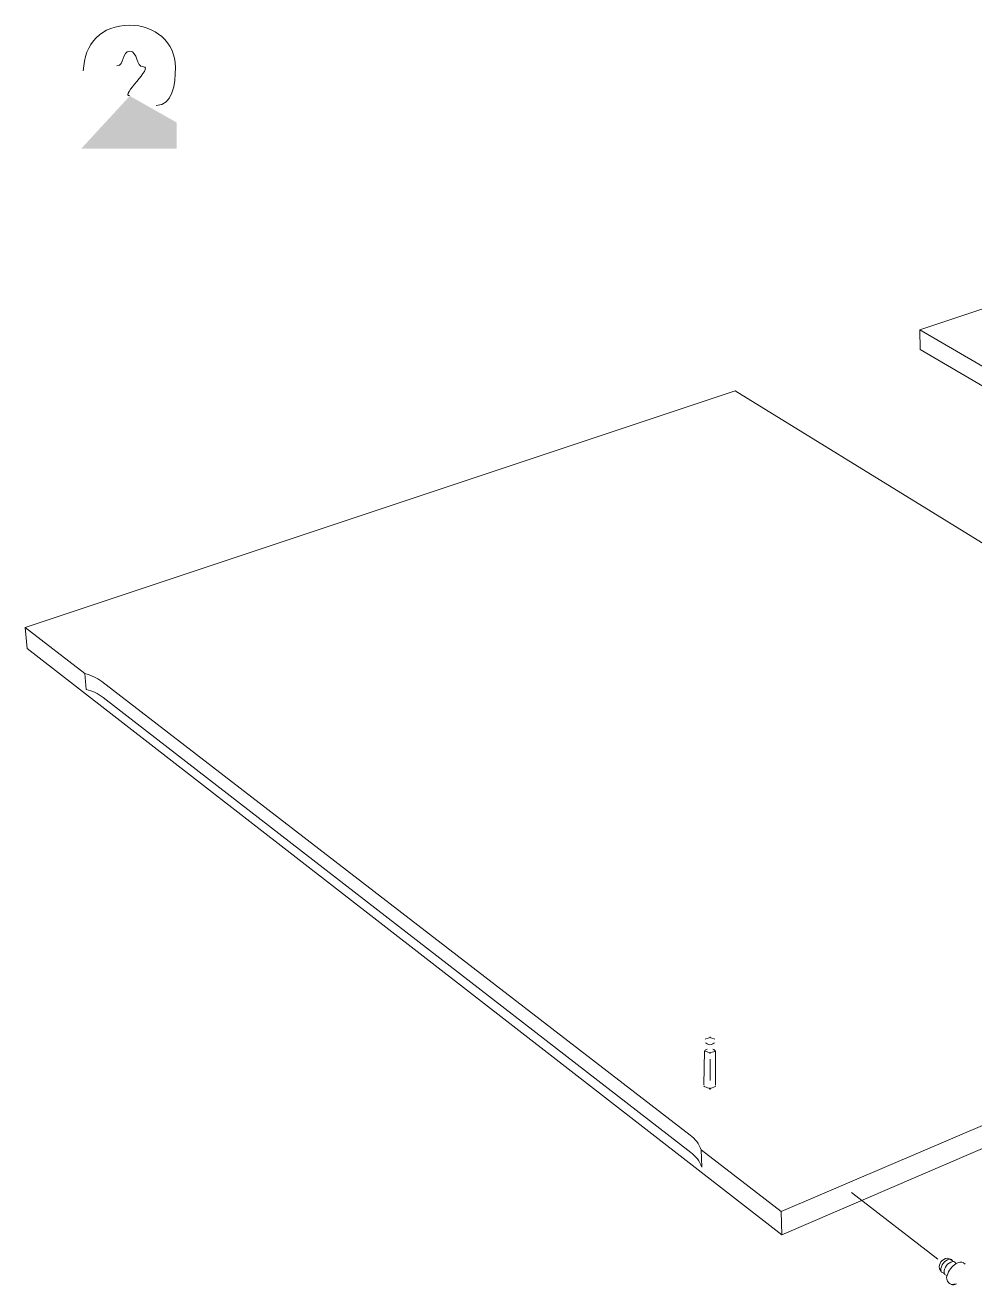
# Model space of a CAD drawing. Header units: metres. Extents: x -30.9 to 24.7, y -10.3 to 6.8.
# Drawn here: x -2.779 to -1.699, y 2.71 to 4.144 of the extents above; entities that cross this region are included whole.
import ezdxf

# ---------------------------------------------------------------- set-up
doc = ezdxf.new("R2010")
doc.units = ezdxf.units.M
doc.header["$MEASUREMENT"] = 0
doc.layers.add('PDF_Working_Num_Penna__255_Num_Penna__255', color=255, linetype='Continuous', lineweight=18)
doc.layers.add('PDF_Working_Num_Penna__7_Num_Penna__7', color=7, linetype='Continuous', lineweight=18)

msp = doc.modelspace()

# ---------------------------------------------------------------- hatches: boundary and pattern name
at = {"layer": 'PDF_Working_Num_Penna__7_Num_Penna__7', "linetype": 'Continuous', "lineweight": 18}
msp.add_hatch(color=7, dxfattribs=at).paths.add_polyline_path([(-2.6602, 4.0637), (-2.7155, 4.0037), (-2.6068, 4.0037), (-2.6068, 4.0334)])

# ---------------------------------------------------------------- linework, layer by layer
at = {"layer": 'PDF_Working_Num_Penna__255_Num_Penna__255', "color": 255, "linetype": 'Continuous', "lineweight": 18, "flags": 128}
msp.add_lwpolyline([(-1.7407, 2.7396), (-1.8391, 2.8155)], dxfattribs=at)
at = {"layer": 'PDF_Working_Num_Penna__7_Num_Penna__7', "color": 7, "linetype": 'Continuous', "lineweight": 18, "flags": 128}
for points in [[(-1.761, 3.7973), (-1.0915, 4.0206)], [(-0.833, 3.2573), (-1.761, 3.7973)], [(-1.7608, 3.7752), (-1.761, 3.7973)], [(-1.9712, 3.728), (-2.7793, 3.4586)], [(-1.2577, 3.2888), (-1.9712, 3.728)], [(-2.7771, 3.4348), (-2.7793, 3.4586)], [(-2.7771, 3.4348), (-1.9182, 2.7674), (-1.0553, 3.1387), (-1.0542, 3.1636)], [(-2.0062, 2.9766), (-2.0068, 2.9379)], [(-1.9938, 2.9766), (-1.9937, 2.9378)], [(-1.9999, 2.9671), (-1.9999, 2.9428)], [(-1.7407, 2.7396), (-1.8391, 2.8155)], [(-1.9182, 2.7674), (-1.919, 2.7938)]]:
    msp.add_lwpolyline(points, dxfattribs=at)
for points in [[(-1.7608, 3.7752), (-0.8344, 3.2328), (-0.1404, 3.5315), (-0.1378, 3.5547), (-0.2363, 3.6028, -0.05511), (-0.2601, 3.6109), (-0.3358, 3.6479)], [(-1.0542, 3.1636), (-1.919, 2.7939), (-2.01, 2.8642), (-2.0093, 2.8445, 0.149536), (-2.0219, 2.8611), (-2.6905, 3.3791, 0.096024), (-2.7099, 3.3882), (-2.7115, 3.4062), (-2.7793, 3.4586)], [(-2.01, 2.8642, 0.154255), (-2.0226, 2.8807), (-2.692, 3.3971, 0.09581), (-2.7115, 3.4062)], [(-1.7369, 2.7257, 0.301312), (-1.7338, 2.7238), (-1.7332, 2.723), (-1.7333, 2.7232), (-1.7335, 2.7236), (-1.7335, 2.724, -0.356588), (-1.7238, 2.737), (-1.7234, 2.737), (-1.7229, 2.7369), (-1.7224, 2.7368), (-1.7219, 2.7366), (-1.7216, 2.7365), (-1.7212, 2.7362), (-1.7209, 2.7359), (-1.7206, 2.7356), (-1.7203, 2.7351), (-1.7201, 2.7346), (-1.7199, 2.7345, -0.283151), (-1.7114, 2.7354), (-1.7094, 2.7339)], [(-1.7263, 2.7113), (-1.7283, 2.7128, -0.310692), (-1.7301, 2.7212), (-1.73, 2.721, -0.182021), (-1.7199, 2.7345)]]:
    msp.add_lwpolyline(points, format="xyb", dxfattribs=at)
msp.add_lwpolyline([(-1.7265, 2.7396), (-1.7299, 2.7406, 0.454851), (-1.7389, 2.7286), (-1.7369, 2.7257), (-1.737, 2.7259), (-1.7371, 2.7263), (-1.7373, 2.7267, -0.351061), (-1.7276, 2.7396), (-1.727, 2.7397), (-1.7266, 2.7396), (-1.7261, 2.7395), (-1.7257, 2.7393), (-1.7253, 2.7392), (-1.7249, 2.7389), (-1.7246, 2.7386), (-1.7243, 2.7383), (-1.724, 2.7378)], format="xyb", close=True, dxfattribs=at)
msp.add_lwpolyline([(-1.7193, 2.7114), (-1.7203, 2.711), (-1.7213, 2.7107), (-1.7223, 2.7105), (-1.7232, 2.7104), (-1.724, 2.7105), (-1.7248, 2.7106), (-1.7256, 2.7109)], close=True, dxfattribs=at)
at = {"layer": 'PDF_Working_Num_Penna__7_Num_Penna__7', "color": 7, "linetype": 'Continuous', "lineweight": 18}
msp.add_arc((-1.7302, 2.7246), 0.0034, 207.0693, 271.0358, dxfattribs=at)
for points in [[(-2.6604, 4.1442), (-2.6923, 4.1442), (-2.7121, 4.1233), (-2.7131, 4.0922)], [(-2.6083, 4.0962), (-2.6083, 4.1256), (-2.6321, 4.1442), (-2.6604, 4.1442)], [(-2.6749, 4.098), (-2.6658, 4.098), (-2.6697, 4.1145), (-2.6602, 4.1145)], [(-2.6602, 4.1145), (-2.6509, 4.1145), (-2.6534, 4.0969), (-2.6448, 4.0969)], [(-2.6448, 4.0969), (-2.6325, 4.0969), (-2.6719, 4.0637), (-2.6602, 4.0637)], [(-2.6301, 4.053), (-2.6115, 4.053), (-2.6083, 4.0768), (-2.6083, 4.0962)], [(-1.9999, 2.9925), (-1.9969, 2.9925), (-2.0067, 2.99), (-2.0053, 2.99)], [(-2.0052, 2.9859), (-2.0038, 2.9859), (-2.0029, 2.9834), (-2, 2.9834)], [(-1.9945, 2.99), (-1.9931, 2.99), (-2.0029, 2.9925), (-1.9999, 2.9925)], [(-2, 2.9834), (-1.9971, 2.9834), (-1.9961, 2.9859), (-1.9947, 2.9859)], [(-2, 2.9741), (-1.9965, 2.9741), (-2.0075, 2.9766), (-2.0062, 2.9766)], [(-2.0062, 2.9766), (-2.0052, 2.9766), (-2.005, 2.9788), (-2.0032, 2.9788)], [(-1.9938, 2.9763), (-1.9925, 2.9763), (-2.0031, 2.9741), (-2, 2.9741)], [(-1.9966, 2.9787), (-1.9948, 2.9787), (-1.9947, 2.9766), (-1.9938, 2.9766)], [(-1.9938, 2.9766), (-1.9936, 2.9766), (-1.9938, 2.9763), (-1.9938, 2.9763)], [(-2, 2.9331), (-1.9963, 2.9331), (-2.0086, 2.9364), (-2.0067, 2.9364)], [(-2.0067, 2.9364), (-2.0066, 2.9364), (-2.0068, 2.9368), (-2.0067, 2.9368)], [(-1.9933, 2.9365), (-1.9914, 2.9365), (-2.0037, 2.9331), (-2, 2.9331)]]:
    msp.add_open_spline(points, degree=3, dxfattribs=at)

doc.saveas('drawing.dxf')
